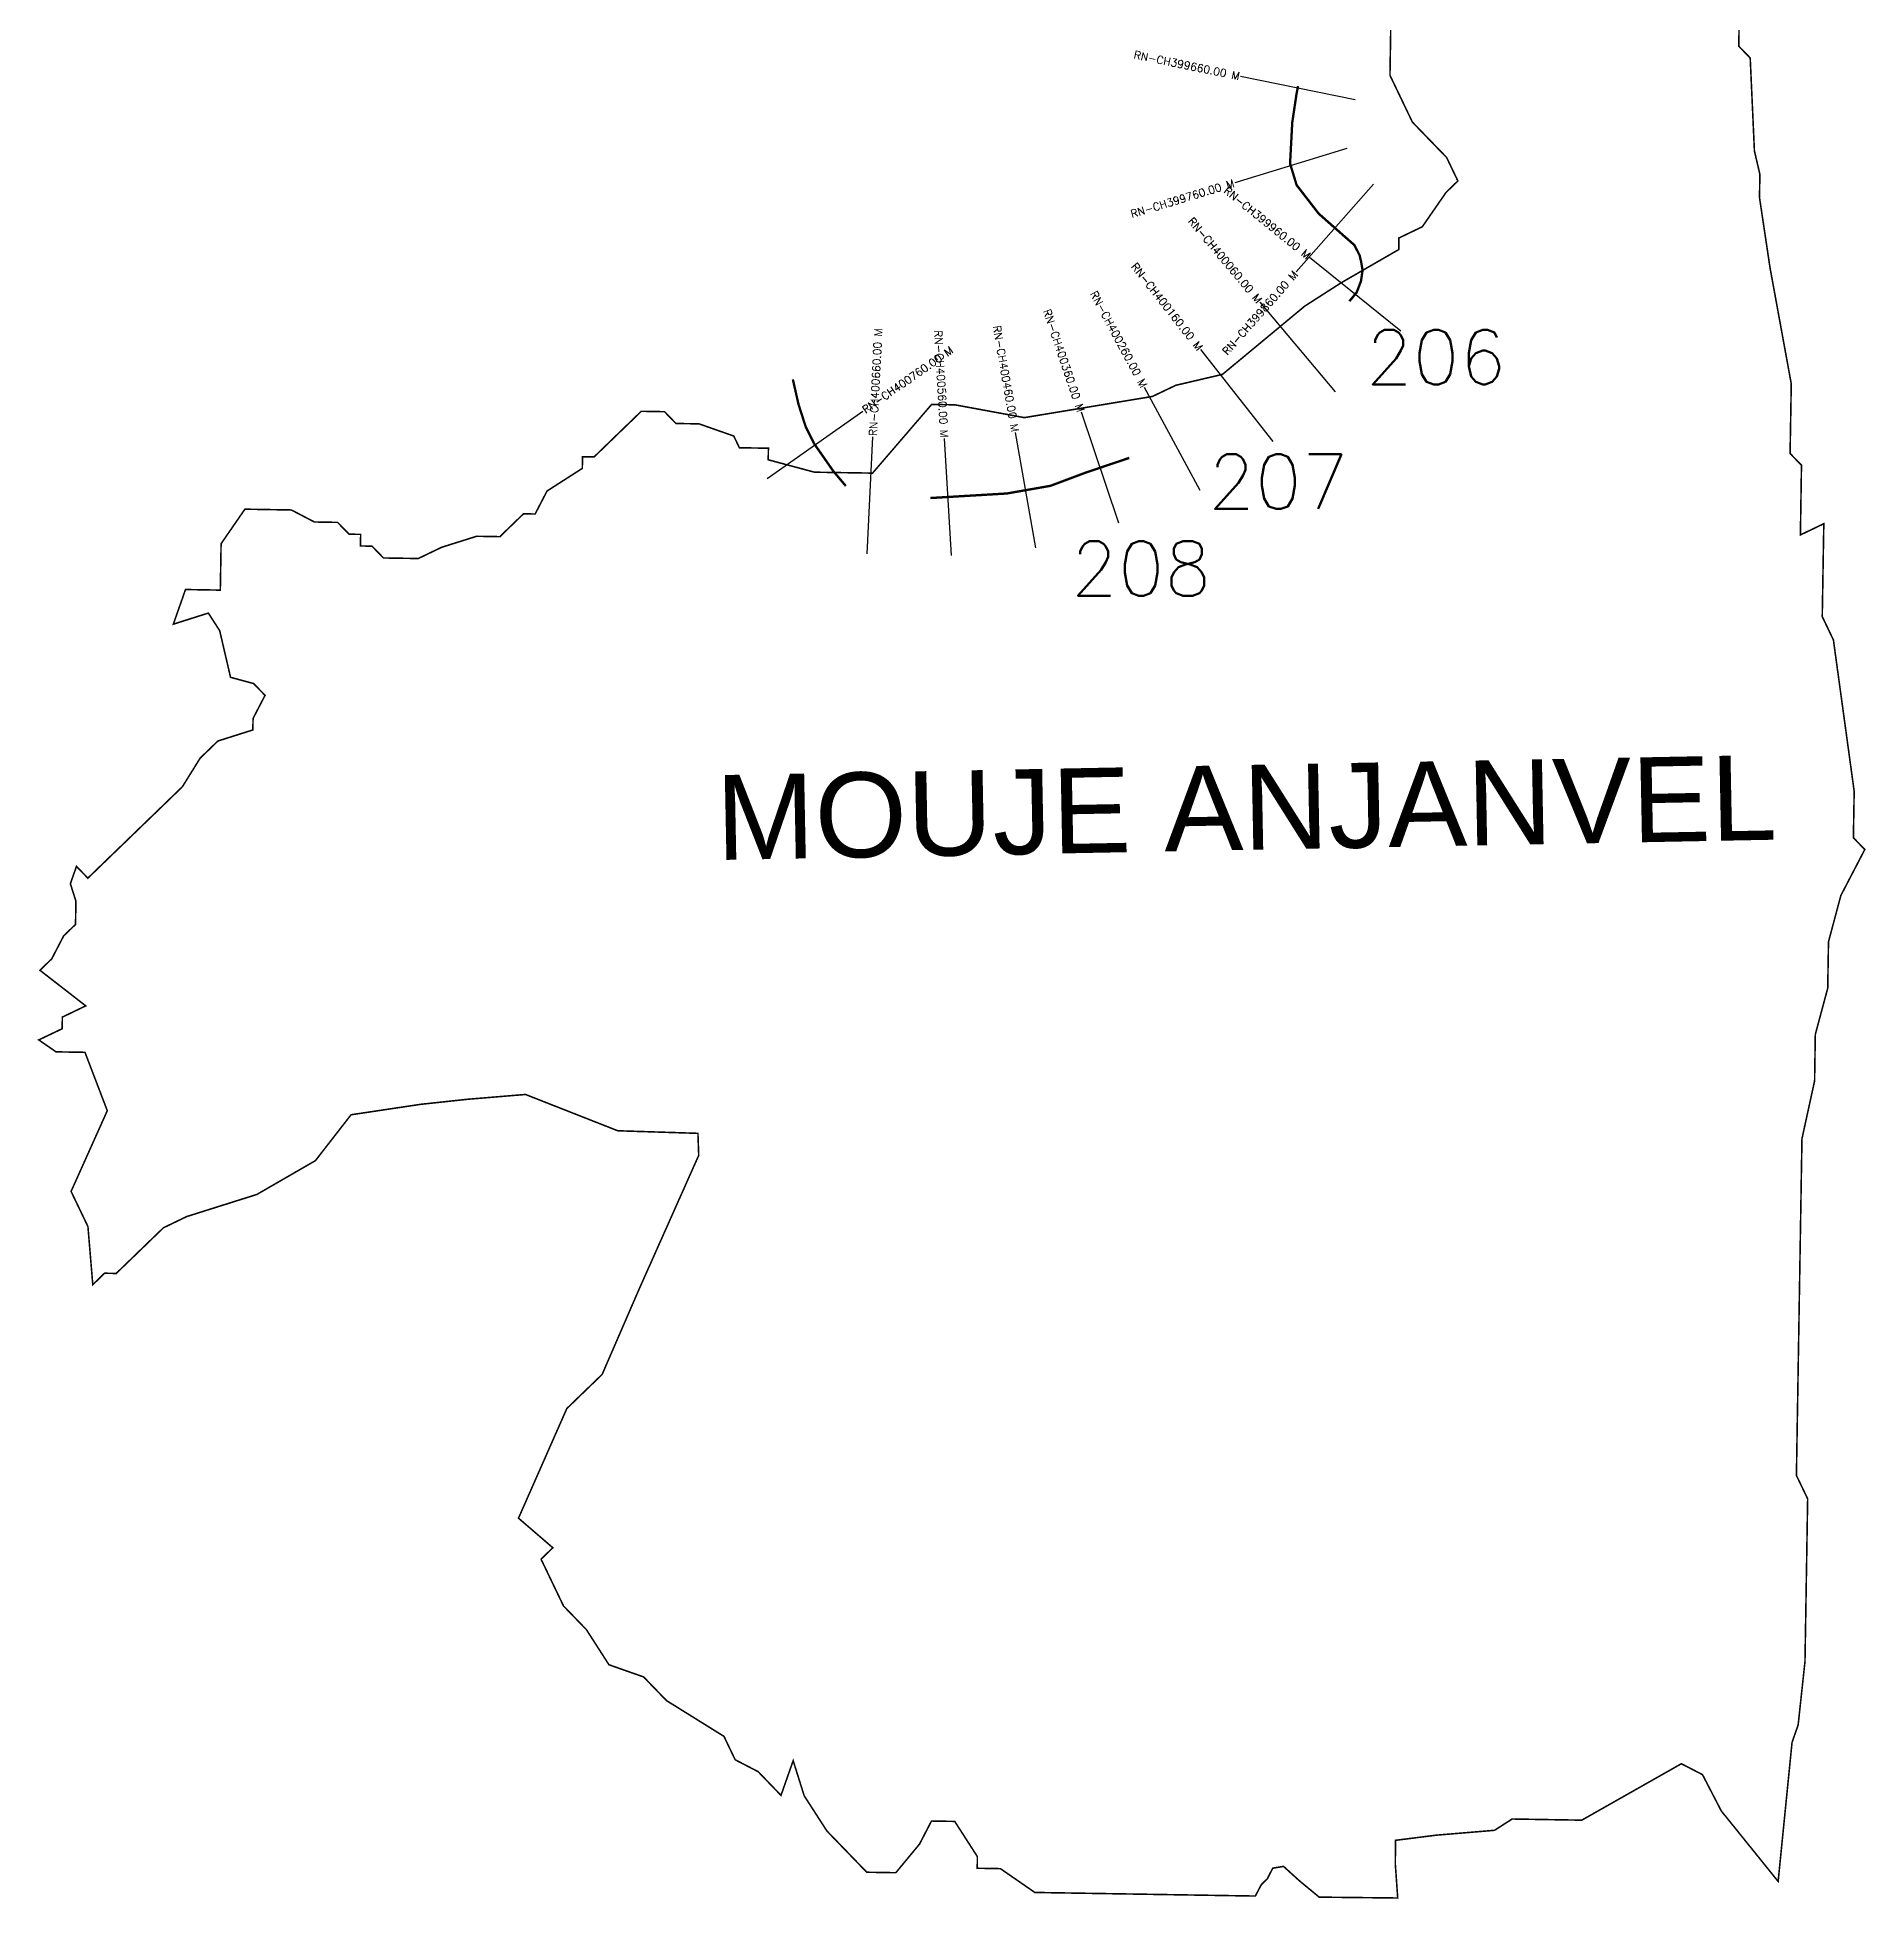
# Model space of a CAD drawing. Header units: metres. Extents: x 303314 to 305657, y 1941491 to 1945691.
# Drawn here: x 303314 to 305657, y 1941491 to 1943876 of the extents above; entities that cross this region are included whole.
import ezdxf
from ezdxf.enums import TextEntityAlignment as Align

# ---------------------------------------------------------------- set-up
doc = ezdxf.new("R2010")
doc.units = ezdxf.units.M
for name, color, linetype in [('CS', 134, 'Continuous'), ('CSMark', 6, 'Continuous'), ('NATURALLY PROTECTED', 3, 'Continuous'), ('VILLAGE NAME', 250, 'Continuous')]:
    doc.layers.add(name, color=color, linetype=linetype)
doc.styles.get("Standard").update_dxf_attribs({"font": 'simplex.shx'})

msp = doc.modelspace()

# ---------------------------------------------------------------- linework, layer by layer
at = {"color": 6, "const_width": 2, "flags": 128}
for points in [[(303500.1, 1942915.5), (303523, 1942952.3), (303545.7, 1942974.2), (303590.5, 1942988.4), (303590.6, 1942995.8), (303590.8, 1943003.2), (303606.1, 1943032.7), (303591.5, 1943047.8), (303561.9, 1943055.8), (303548, 1943115.5), (303533.5, 1943138.1), (303488.6, 1943123.9), (303504.2, 1943168.3), (303548.8, 1943167.5), (303549.8, 1943227), (303580.3, 1943271.2), (303639.8, 1943270.2), (303669.3, 1943254.8), (303699, 1943254.3), (303713.7, 1943239.2), (303728.6, 1943238.9), (303728.3, 1943224.1), (303743.2, 1943223.8), (303757.8, 1943208.7), (303802.4, 1943208), (303832.4, 1943222.4), (303877.2, 1943236.5), (303907, 1943236), (303937.2, 1943265.3), (303952.1, 1943265), (303967.4, 1943294.5), (304012.6, 1943323.5), (304012.8, 1943338.4), (304027.7, 1943338.2), (304088.1, 1943396.6), (304117.9, 1943396.1), (304132.5, 1943381), (304162.2, 1943380.5), (304206.6, 1943364.9), (304213.8, 1943349.9), (304251, 1943349.3), (304250.7, 1943334.5), (304310, 1943318.6), (304384.4, 1943317.4), (304460.1, 1943405.4), (304489.9, 1943404.9), (304534.4, 1943396.7), (304578.9, 1943388.5), (304742.9, 1943415.6), (304772.9, 1943429.9), (304832.7, 1943443.9), (304938.2, 1943531.4), (304984.7, 1943561.2), (305058.5, 1943603.8), (305058.7, 1943618.6), (305088.7, 1943633), (305119.2, 1943677.1), (305134.3, 1943691.7), (305119.9, 1943721.7), (305076, 1943767.1), (305047.3, 1943827), (305049.7, 1943975.8)], [(305495.1, 1943923.8), (305494.2, 1943867), (305494.2, 1943864.3), (305508.8, 1943849.2), (305514.2, 1943730.1), (305521.2, 1943700.2), (305520.7, 1943670.5), (305534.1, 1943581), (305561.4, 1943431.8), (305559.9, 1943342.6), (305574.5, 1943327.5), (305573.1, 1943238.2), (305603.1, 1943252.6), (305601.1, 1943133.6), (305615.4, 1943103.7), (305642, 1942909.8), (305641, 1942850.3), (305655.6, 1942835.2), (305624.9, 1942776.2), (305609.1, 1942717), (305608.1, 1942657.5), (305592.2, 1942598.3), (305591.3, 1942538.8), (305575.1, 1942464.7), (305568, 1942033.4), (305582.4, 1942003.4), (305579, 1941795.2), (305570.2, 1941713.6), (305562.4, 1941691.4), (305544.6, 1941513.2), (305471.7, 1941603.6), (305447.7, 1941650), (305420.6, 1941664), (305293, 1941591.7), (305203.8, 1941593.2), (305181.2, 1941578.7), (305106.7, 1941572.5), (305054.5, 1941565.9), (305054.1, 1941536.2), (305057.2, 1941492), (304956.6, 1941493.1), (304931.2, 1941514.1), (304910.9, 1941532.5), (304897.1, 1941530.2), (304890.1, 1941516.5), (304882.5, 1941509.2), (304874.8, 1941494.5), (304592.3, 1941499.1), (304548.2, 1941529.6), (304518.5, 1941530.1), (304518.7, 1941545), (304489.7, 1941590.1), (304459.9, 1941590.6), (304444.6, 1941561.1), (304414.2, 1941524.4), (304377, 1941525), (304325.9, 1941577.9), (304296.8, 1941623), (304282.7, 1941667.9), (304267.1, 1941623.5), (304237.9, 1941653.8), (304208.4, 1941669.1), (304194, 1941699.1), (304120.4, 1941744.9), (304091.1, 1941775.2), (304046.7, 1941790.8), (304017.7, 1941835.9), (303988.5, 1941866.1), (303959.7, 1941926.1), (303974.8, 1941940.7), (303930.8, 1941978.6), (303992.7, 1942119), (304038, 1942162.8), (304084.4, 1942269.9), (304161.7, 1942443.4), (304160.7, 1942471.6), (304058, 1942474.9), (303939.8, 1942521.4), (303865.3, 1942515.2), (303805.7, 1942508.8), (303716.3, 1942495.4), (303670.6, 1942436.6), (303595.6, 1942393.3), (303505.8, 1942365), (303475.9, 1942350.6), (303415.4, 1942292.1), (303400.5, 1942292.4), (303385.4, 1942277.7), (303379.2, 1942352.2), (303357.6, 1942397.2), (303404, 1942500.6), (303375.4, 1942575.4), (303338.3, 1942576), (303316.2, 1942591.3), (303346.2, 1942605.6), (303346.4, 1942620.5), (303376.4, 1942634.9), (303317.7, 1942680.5), (303332.8, 1942695.1), (303348.1, 1942724.6), (303363.3, 1942739.2), (303363.8, 1942769), (303356.7, 1942791.4), (303364.5, 1942813.6), (303379.1, 1942798.5), (303500.1, 1942915.5)]]:
    msp.add_lwpolyline(points, dxfattribs=at)
at = {"layer": 'CS'}
for p, q in [((305002.6, 1943795.5), (304855.6, 1943825.7)), ((304991.9, 1943733.2), (304848.4, 1943689.5)), ((305026.3, 1943687.7), (304927.1, 1943575.2)), ((305061, 1943499.4), (304944.4, 1943593.8)), ((304977.7, 1943421.6), (304881.2, 1943536.5)), ((304897.7, 1943357.7), (304804.9, 1943475.6)), ((304804, 1943295.1), (304733, 1943427.2)), ((304249.2, 1943310.6), (304372, 1943396.7)), ((304699.9, 1943253.2), (304651.9, 1943395.3)), ((304377.4, 1943214.1), (304384.8, 1943363.9)), ((304485.4, 1943212), (304476.6, 1943361.7)), ((304593.5, 1943221.7), (304567.5, 1943369.4))]:
    msp.add_line(p, q, dxfattribs=at)
at = {"layer": 'NATURALLY PROTECTED', "const_width": 3, "flags": 128}
for points in [[(304929.6, 1943813.2), (304927.7, 1943804), (304922.1, 1943766.7), (304919.3, 1943714), (304927.7, 1943686.4), (304956, 1943649.8), (304986.7, 1943622.7), (305001.7, 1943609.5), (305008.4, 1943596.4), (305010.3, 1943588.4), (305012.2, 1943577.2), (305010.1, 1943563.2), (305004.7, 1943549.1), (304995.3, 1943537.5)], [(304350.2, 1943300.9), (304334.4, 1943319.6), (304309.8, 1943354.8), (304298.8, 1943376.7), (304289.6, 1943405.3), (304282.3, 1943437.5)], [(304713.3, 1943336.9), (304657, 1943317.9), (304612.2, 1943301.1), (304556.4, 1943291.3), (304458.6, 1943285.5)]]:
    msp.add_lwpolyline(points, dxfattribs=at)

# ---------------------------------------------------------------- texts
at = {"char_height": 70, "attachment_point": 1}
for s, insert in [('206', (305016.3, 1943501)), ('207', (304814.3, 1943341.5)), ('208', (304638.4, 1943230.2))]:
    msp.add_mtext_dynamic_manual_height_columns(s, width=95.172, gutter_width=1, heights=[0], dxfattribs=dict(at, insert=insert))
at = {"layer": 'CSMark'}
for s, rotation, p in [('RN-CH399660.00 M', 348.4068, (304854.6, 1943825.9)), ('RN-CH399760.00 M', 16.947, (304847.4, 1943689.2)), ('RN-CH399960.00 M', 320.9879, (304943.7, 1943594.5)), ('RN-CH400060.00 M', 310.0464, (304880.5, 1943537.2)), ('RN-CH400160.00 M', 308.2036, (304804.3, 1943476.4)), ('RN-CH399860.00 M', 48.6005, (304926.5, 1943574.5)), ('RN-CH400260.00 M', 298.2751, (304732.5, 1943428.1)), ('RN-CH400360.00 M', 288.6708, (304651.6, 1943396.2)), ('RN-CH400560.00 M', 273.3735, (304476.5, 1943362.7)), ('RN-CH400460.00 M', 279.9895, (304567.3, 1943370.4))]:
    msp.add_text(s, height=10, rotation=rotation, dxfattribs=at).set_placement(p, align=Align.MIDDLE_RIGHT)
for s, rotation, p in [('RN-CH400660.00 M', 87.1444, (304384.9, 1943364.9)), ('RN-CH400760.00 M', 35.0083, (304372.8, 1943397.2))]:
    msp.add_text(s, height=10, rotation=rotation, dxfattribs=at).set_placement(p, align=Align.MIDDLE_LEFT)
at = {"layer": 'VILLAGE NAME', "insert": (304182.7, 1942930.4), "char_height": 108.748, "attachment_point": 1, "rotation": 1.1028}
msp.add_mtext_dynamic_manual_height_columns('{\\fArial|b0|i0|c0|p34;MOUJE ANJANVEL}', width=1571.314, gutter_width=543.7, heights=[0], dxfattribs=at)

doc.saveas('drawing.dxf')
